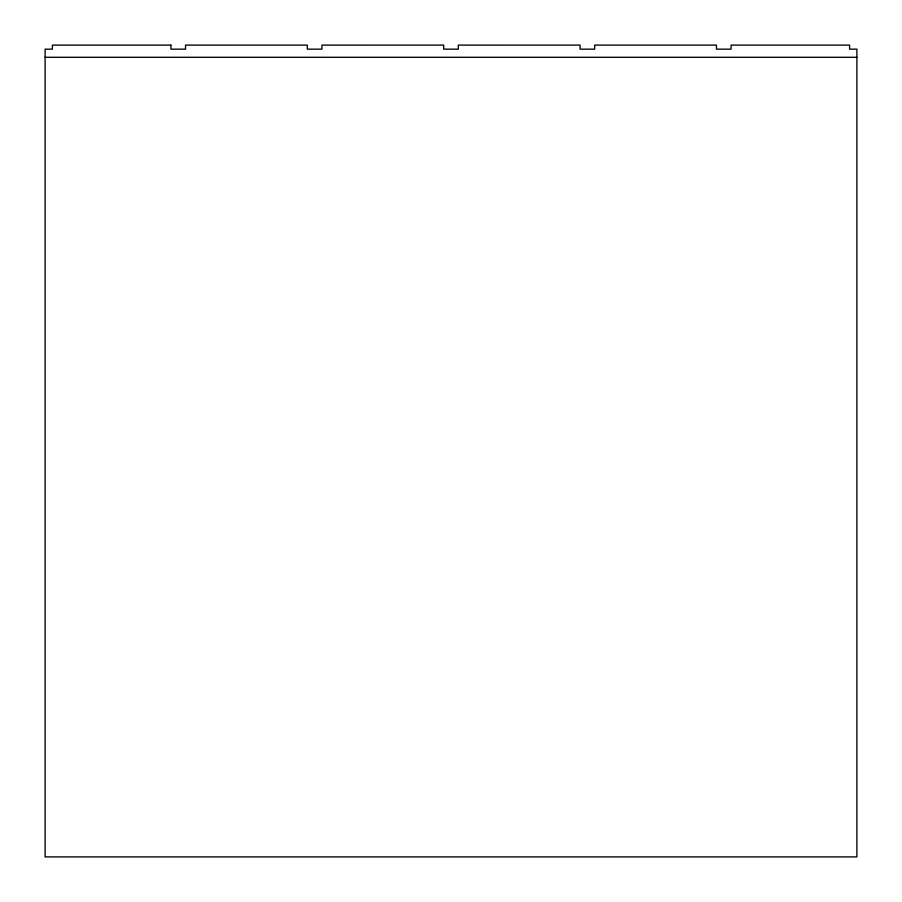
<?xml version="1.0" encoding="UTF-8"?>
<svg xmlns="http://www.w3.org/2000/svg" width="902" height="902" viewBox="0 0 902 902"><rect width="100%" height="100%" fill="white"/><g stroke="black" fill="none" stroke-linecap="round" stroke-linejoin="round"><path stroke-width="1.35" d="M45.111 57.288L856.889 57.288M170.929 45.111L52.417 45.111L52.417 49.17L45.111 49.159L45.111 856.9L856.889 856.9L856.889 49.159L849.583 49.159L849.583 45.1L731.071 45.1L731.071 49.17L716.459 49.159L716.459 45.1L594.689 45.1L594.689 49.17L580.076 49.159L580.076 45.1L458.306 45.111L458.306 49.17L443.694 49.159L443.694 45.1L321.924 45.111L321.924 49.17L307.311 49.159L307.311 45.1L185.541 45.111L185.541 49.17L170.929 49.159L170.929 45.1"/></g></svg>
